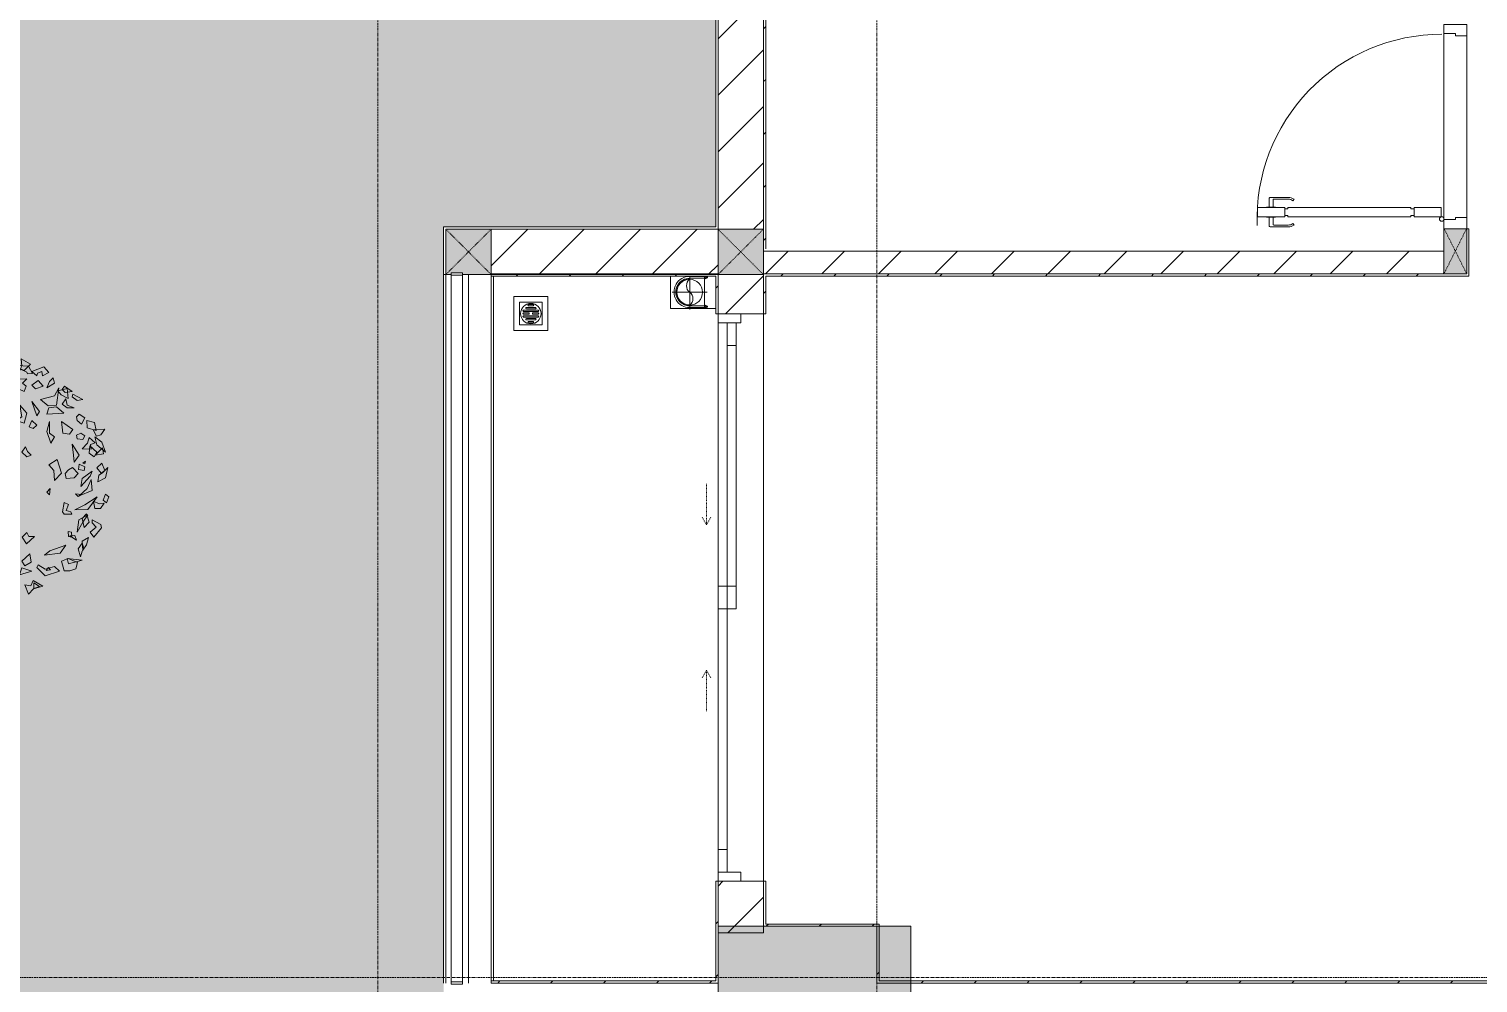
# Model space of a CAD drawing. Header units: millimetres. Extents: x 5359 to 218750, y -16347 to 109893.
# Drawn here: x 104415 to 110803, y 53512 to 57715 of the extents above; entities that cross this region are included whole.
import ezdxf

# ---------------------------------------------------------------- set-up
doc = ezdxf.new("R2010")
doc.units = ezdxf.units.MM
for name, pattern in [('Dash', [6, 3, -3]), ('Grid Line', [22.225, 12.7, -3.175, 3.175, -3.175]), ('IMPORT-CENTER _3_', [10.16, 6.35, -1.27, 1.27, -1.27])]:
    doc.linetypes.add(name, pattern=pattern)
for name, color, linetype, lineweight in [('0-1', 7, 'Continuous', 5), ('A-DETL-GENF-1', 9, 'Continuous', 9), ('A-DOOR', 31, 'Continuous', 9), ('A-DOOR-1', 9, 'Continuous', 9), ('A-DOOR-FRAM', 31, 'Continuous', 9), ('A-DOOR-HDLN', 31, 'Dash', 9), ('A-FLOR-1', 9, 'Continuous', 9), ('A-FLOR-HRAL', 11, 'Continuous', 9), ('A-FLOR-PATT', 8, 'Continuous', 9), ('A-WALL', 113, 'Continuous', 9), ('A-WALL-1', 53, 'Continuous', 18), ('A-WALL-2', 9, 'Continuous', 9), ('A-WALL-3', 113, 'Continuous', 18), ('A-WALL-PATT-1', 10, 'Continuous', 9), ('A-WALL-PATT-2', 9, 'Continuous', 9), ('A-WALL-PATT-3', 111, 'Continuous', 9), ('G-IMPT', 8, 'Continuous', 9), ('G-IMPT-1', 8, 'IMPORT-CENTER _3_', 9), ('I-WALL-1', 53, 'Continuous', 18), ('I-WALL-2', 9, 'Continuous', 9), ('L-PLNT', 71, 'Continuous', 9), ('M-EQPM', 50, 'Continuous', 9), ('S-COLS', 52, 'Continuous', 9), ('S-COLS-1', 253, 'Continuous', 5), ('S-COLS-2', 53, 'Continuous', 18), ('S-COLS-3', 9, 'Continuous', 9), ('S-COLS-4', 52, 'Continuous', 18), ('S-COLS-5', 52, 'Dash', 9), ('S-COLS-HDLN', 52, 'Dash', 9), ('S-COLS-HDLN-1', 9, 'Dash', 9), ('S-GRID-1', 1, 'Grid Line', 9)]:
    doc.layers.add(name, color=color, linetype=linetype, lineweight=lineweight)
pattern_1 = [(45, (0, 0), (-124.4508, 124.4508), [])]
pattern_2 = [(45, (0, 0), (-116.67262, 116.67262), [])]

# ---------------------------------------------------------------- blocks, each defined once
blk = doc.blocks.new('NCV_TKTC_KET CAU_rvt-1-TKCS_MB ĐỊNH VỊ CỔNG-HÀNG RÀO')
at = {"layer": 'S-COLS-1'}
blk.add_hatch(color=256, dxfattribs=at).paths.add_polyline_path([(108302.6, 53311.9), (108302.6, 53761.9), (107452.6, 53761.9), (107452.6, 53311.9)])
at = {"layer": 'A-FLOR-1'}
blk.add_line((107452.5, 56460.3), (107452.5, 53960.3), dxfattribs=at)
at = {"layer": 'S-COLS-2'}
for p, q in [((108302.6, 53761.9), (107452.6, 53761.9)), ((107452.6, 53761.9), (107452.6, 53311.9)), ((108302.6, 53311.9), (108302.6, 53761.9))]:
    blk.add_line(p, q, dxfattribs=at)
blk = doc.blocks.new('DOOR_CW_01 CANH MO-PANEL KINH - DIW_01-900x2200-CỬA GỖ VÂN LAMINATE-553393-TKCS_MB ĐỊNH VỊ CỔNG-HÀNG RÀO')
at = {"layer": 'A-DETL-GENF-1'}
for p, q in [((-399, 831.8), (-397, 831.8)), ((-399, 792.2), (-399, 831.8)), ((-397, 872), (-357, 872)), ((-397, 752), (-397, 872)), ((-397, 792.2), (-397, 831.8)), ((-357, 872), (-357, 752)), ((-357, 792.2), (-357, 831.8)), ((-355, 831.8), (-357, 831.8)), ((-355, 792.2), (-355, 831.8)), ((-442, 737), (-442, 816.5)), ((-399, 820.5), (-438, 820.5)), ((-434, 799.5), (-434, 737)), ((-399, 803.5), (-430, 803.5)), ((-397, 792.2), (-399, 792.2)), ((-357, 792.2), (-355, 792.2)), ((-355, 820.5), (-316, 820.5)), ((-355, 803.5), (-324, 803.5)), ((-320, 799.5), (-320, 737)), ((-312, 737), (-312, 816.5)), ((-433.9, 711.2), (-427.3, 715.8)), ((-357, 752), (-397, 752)), ((-397, 738), (-391, 738)), ((-397, 738), (-397, 196)), ((-363, 752), (-391, 752)), ((-391, 752), (-391, 738)), ((-363, 738), (-363, 752)), ((-357, 738), (-363, 738)), ((-357, 196), (-357, 738)), ((-320.1, 711.2), (-326.7, 715.8)), ((-397, 196), (-391, 196)), ((-391, 196), (-391, 182)), ((-357, 196), (-363, 196)), ((-363, 182), (-363, 196)), ((-357, 182), (-397, 182)), ((-397, 182), (-397, 62)), ((-391, 182), (-363, 182)), ((-357, 62), (-357, 182)), ((-397, 62), (-357, 62))]:
    blk.add_line(p, q, dxfattribs=at)
blk.add_circle((-407, 60), 10, dxfattribs=at)
for centre, radius, start, end in [((-407, 60), 814, 360, 92), ((-438, 816.5), 4, 90, 180), ((-430, 799.5), 4, 90, 180), ((-324, 799.5), 4, 360, 90), ((-316, 816.5), 4, 0, 90), ((-397, 737), 45, 180, 215), ((-397, 737), 37, 180, 215), ((-357, 737), 37, 325, 0), ((-357, 737), 45, 325, 0)]:
    blk.add_arc(centre, radius, start, end, dxfattribs=at)
at = {"layer": 'A-DOOR-1'}
for p, q in [((-410, 50), (-450, 50)), ((-450, 50), (-450, -50)), ((-410, 0), (-410, 50)), ((-400, 0), (-410, 0)), ((-407, 50), (-382, 50)), ((-400, -50), (-400, 0)), ((410, 0), (400, 0)), ((400, 0), (400, -50)), ((450, 50), (410, 50)), ((410, 50), (410, 0)), ((450, -50), (450, 50)), ((-450, -50), (-400, -50)), ((400, -50), (450, -50))]:
    blk.add_line(p, q, dxfattribs=at)
blk = doc.blocks.new('G1_SOF - BO TRU - 100x200-745959-TKCS_MB ĐỊNH VỊ CỔNG-HÀNG RÀO')
at = {"layer": 'S-COLS-3'}
blk.add_hatch(color=256, dxfattribs=at).paths.add_polyline_path([(50, -100), (50, 98.4), (-50, 98.4), (-50, -100), (0, -100)])
at = {"layer": 'S-COLS-2'}
for p, q in [((-50, 98.4), (-50, -100)), ((50, -100), (50, 98.4)), ((-50, -100), (50, -100))]:
    blk.add_line(p, q, dxfattribs=at)
at = {"layer": 'S-COLS-HDLN-1'}
for p, q in [((50, 100), (-50, -100)), ((-50, 100), (50, -100))]:
    blk.add_line(p, q, dxfattribs=at)
blk = doc.blocks.new('NCV_TKTC_TANG 1_rvt-1-TKCS_MB ĐỊNH VỊ CỔNG-HÀNG RÀO')
at = {"layer": 'A-WALL-PATT-1'}
h = blk.add_hatch(dxfattribs=at)
h.set_pattern_fill('FP_2', color=256, style=0, pattern_type=2)
h.set_pattern_definition(pattern_1)
h.paths.add_polyline_path([(110652.6, 56636.9), (110652.6, 56736.9), (107652.6, 56736.9), (107652.6, 56636.9), (109456, 56636.9)])
at = {"layer": 'A-WALL-PATT-2'}
h = blk.add_hatch(dxfattribs=at)
h.set_pattern_fill('FP_3', color=256, style=0, pattern_type=2)
h.set_pattern_definition(pattern_2)
h.paths.add_polyline_path([(107652.6, 56736.9), (107662.6, 56736.9), (107662.6, 60326.9), (107652.6, 60326.9), (107652.6, 57835.3)])
h = blk.add_hatch(dxfattribs=at)
h.set_pattern_fill('FP_3', color=256, style=0, pattern_type=2)
h.set_pattern_definition(pattern_2)
h.paths.add_polyline_path([(110762.6, 56626.9), (110762.6, 56835.3), (110752.6, 56835.3), (110752.6, 56626.9)])
h.paths.add_polyline_path([(110762.6, 57735.3), (110762.6, 59926.9), (110752.6, 59926.9), (110752.6, 57735.3)])
h = blk.add_hatch(dxfattribs=at)
h.set_pattern_fill('FP_3', color=256, style=0, pattern_type=2)
h.set_pattern_definition(pattern_2)
h.paths.add_polyline_path([(107452.6, 56626.9), (107452.6, 56636.9), (106452.6, 56636.9), (106452.6, 56626.9), (107442.6, 56626.9)])
h = blk.add_hatch(dxfattribs=at)
h.set_pattern_fill('FP_3', color=256, style=0, pattern_type=2)
h.set_pattern_definition(pattern_2)
h.paths.add_polyline_path([(107452.6, 53511.9), (107452.6, 53960.3), (107442.6, 53960.3), (107442.6, 53511.9)])
h.paths.add_polyline_path([(107442.6, 56460.3), (107452.6, 56460.3), (107452.6, 56626.9), (107442.6, 56626.9), (107442.6, 56464.3)])
h = blk.add_hatch(dxfattribs=at)
h.set_pattern_fill('FP_3', color=256, style=0, pattern_type=2)
h.set_pattern_definition(pattern_2)
h.paths.add_polyline_path([(109456, 56626.9), (110752.6, 56626.9), (110752.6, 56636.9), (107652.6, 56635.3), (107652.6, 56626.9), (108245.6, 56626.9)])
h = blk.add_hatch(dxfattribs=at)
h.set_pattern_fill('FP_3', color=256, style=0, pattern_type=2)
h.set_pattern_definition(pattern_2)
h.paths.add_polyline_path([(107662.6, 53761.9), (107662.6, 53960.3), (107652.6, 53960.3), (107652.6, 53761.9)])
h.paths.add_polyline_path([(107662.6, 56460.3), (107662.6, 56626.9), (107652.6, 56626.9), (107652.6, 56460.3)])
h = blk.add_hatch(dxfattribs=at)
h.set_pattern_fill('FP_3', color=256, style=0, pattern_type=2)
h.set_pattern_definition(pattern_2)
h.paths.add_polyline_path([(108162.6, 53761.9), (108162.6, 53771.9), (107662.6, 53771.9), (107662.6, 53761.9), (108152.6, 53761.9)])
h = blk.add_hatch(dxfattribs=at)
h.set_pattern_fill('FP_3', color=256, style=0, pattern_type=2)
h.set_pattern_definition(pattern_2)
h.paths.add_polyline_path([(108162.6, 53511.9), (108162.6, 53761.9), (108152.6, 53761.9), (108152.6, 53511.9)])
h = blk.add_hatch(dxfattribs=at)
h.set_pattern_fill('FP_3', color=256, style=0, pattern_type=2)
h.set_pattern_definition(pattern_2)
h.paths.add_polyline_path([(106452.6, 53511.9), (107442.6, 53511.9), (107442.6, 53521.9), (106452.6, 53521.9)])
h = blk.add_hatch(dxfattribs=at)
h.set_pattern_fill('FP_3', color=256, style=0, pattern_type=2)
h.set_pattern_definition(pattern_2)
h.paths.add_polyline_path([(108162.6, 53511.9), (112042.6, 53511.9), (112042.6, 53521.9), (108162.6, 53521.9)])
at = {"layer": 'A-FLOR-1'}
for p, q in [((110652.6, 56875.3), (110652.6, 57695.3)), ((110752.6, 57685.3), (110752.6, 56885.3)), ((107452.6, 56420.3), (107452.6, 55260.1)), ((107652.6, 56460.3), (107652.6, 53960.3)), ((107652.6, 53960.3), (107652.6, 56460.3))]:
    blk.add_line(p, q, dxfattribs=at)
at = {"layer": 'A-WALL-1'}
for p, q in [((110652.6, 56736.9), (107652.6, 56736.9)), ((107652.6, 56736.9), (107652.6, 56636.9)), ((107652.6, 56636.9), (110652.6, 56636.9))]:
    blk.add_line(p, q, dxfattribs=at)
at = {"layer": 'A-WALL-2'}
for p, q in [((110652.6, 56875.3), (110652.6, 57695.3)), ((110752.6, 57685.3), (110752.6, 56885.3))]:
    blk.add_line(p, q, dxfattribs=at)
at = {"layer": 'I-WALL-1'}
for p, q in [((107662.6, 56746.9), (107662.6, 60326.9)), ((107652.6, 57835.3), (107652.6, 56736.9)), ((110762.6, 56835.3), (110752.6, 56835.3)), ((110762.6, 56626.9), (110762.6, 56835.3)), ((107652.6, 56736.9), (107662.6, 56736.9)), ((107452.6, 56636.9), (106452.6, 56636.9)), ((106452.6, 56636.9), (106452.6, 56626.9)), ((106452.6, 56626.9), (107442.6, 56626.9)), ((107442.6, 56626.9), (107442.6, 56460.3)), ((107452.6, 56626.9), (107452.6, 56636.9)), ((107452.6, 56460.3), (107452.6, 56626.9)), ((110652.6, 56636.9), (107652.6, 56636.9)), ((107652.6, 56636.9), (107652.6, 56626.9)), ((107652.6, 56626.9), (107652.6, 56460.3)), ((107662.6, 56626.9), (110752.6, 56626.9)), ((107662.6, 56460.3), (107662.6, 56626.9)), ((110752.6, 56626.9), (110762.6, 56626.9)), ((107442.6, 56460.3), (107452.6, 56460.3)), ((107652.6, 56460.3), (107662.6, 56460.3)), ((107442.6, 53960.3), (107442.6, 53521.9)), ((107452.6, 53960.3), (107442.6, 53960.3)), ((107452.6, 53511.9), (107452.6, 53960.3)), ((107652.6, 53960.3), (107652.6, 53761.9)), ((107662.6, 53960.3), (107652.6, 53960.3)), ((107662.6, 53771.9), (107662.6, 53960.3)), ((107652.6, 53761.9), (107662.6, 53761.9)), ((108162.6, 53771.9), (107662.6, 53771.9)), ((107662.6, 53761.9), (108152.6, 53761.9)), ((108152.6, 53761.9), (108152.6, 53511.9)), ((108162.6, 53761.9), (108162.6, 53771.9)), ((108162.6, 53521.9), (108162.6, 53761.9)), ((107442.6, 53521.9), (106452.6, 53521.9)), ((106452.6, 53521.9), (106452.6, 53511.9)), ((106452.6, 53511.9), (107442.6, 53511.9)), ((107442.6, 53511.9), (107452.6, 53511.9)), ((108152.6, 53511.9), (108162.6, 53511.9)), ((112042.6, 53521.9), (108162.6, 53521.9)), ((108162.6, 53511.9), (112042.6, 53511.9))]:
    blk.add_line(p, q, dxfattribs=at)
at = {"layer": 'I-WALL-2'}
for p, q in [((106452.6, 53521.9), (106452.6, 56626.9)), ((106462.6, 56626.9), (106462.6, 53521.9))]:
    blk.add_line(p, q, dxfattribs=at)
at = {"layer": 'A-DOOR-1', "rotation": 89.99999999999882}
blk.add_blockref('DOOR_CW_01 CANH MO-PANEL KINH - DIW_01-900x2200-CỬA GỖ VÂN LAMINATE-553393-TKCS_MB ĐỊNH VỊ CỔNG-HÀNG RÀO', (110702.6, 57285.3), dxfattribs=at)
at = {"layer": 'S-COLS-3'}
blk.add_blockref('G1_SOF - BO TRU - 100x200-745959-TKCS_MB ĐỊNH VỊ CỔNG-HÀNG RÀO', (110702.6, 56736.9), dxfattribs=at)
blk = doc.blocks.new('DEG_02-DEG_03 - DEG_02-2500x2400mm-CỬA ĐI 02 CÁNH TRƯỢT-625766-TKCS_MB ĐỊNH VỊ CỔNG-HÀNG RÀO')
at = {"layer": 'A-DOOR'}
for p, q in [((-1110, 100), (-1210, 100)), ((-1210, 100), (-1210, 60)), ((-1110, 60), (-1110, 100)), ((-1110, 100), (-50, 100)), ((50, 100), (-50, 100)), ((-50, 100), (-50, 60)), ((50, 60), (50, 100)), ((-1210, 60), (-1110, 60)), ((-50, 60), (-1110, 60)), ((50, 60), (-50, 60)), ((-50, 60), (-50, 20)), ((-50, 60), (50, 60)), ((-50, 20), (50, 20)), ((50, 20), (50, 60)), ((50, 60), (1110, 60)), ((1110, 20), (50, 20)), ((1210, 60), (1110, 60)), ((1110, 60), (1110, 20)), ((1110, 20), (1210, 20)), ((1210, 20), (1210, 60))]:
    blk.add_line(p, q, dxfattribs=at)
at = {"layer": 'A-DOOR-FRAM'}
for p, q in [((-1210, 100), (-1250, 100)), ((-1250, 100), (-1250, 0)), ((-1210, 0), (-1210, 100)), ((1250, 100), (1210, 100)), ((1210, 100), (1210, 0)), ((1250, 0), (1250, 100)), ((-1250, 0), (-1210, 0)), ((1210, 0), (1250, 0))]:
    blk.add_line(p, q, dxfattribs=at)
at = {"layer": 'A-DOOR-HDLN'}
for p, q in [((-500.4, 151.1), (-320.4, 151.1)), ((-320.4, 151.1), (-355, 171.1)), ((-320.4, 151.1), (-355, 131.1)), ((320.4, 151.1), (355, 171.1)), ((320.4, 151.1), (355, 131.1)), ((500.4, 151.1), (320.4, 151.1))]:
    blk.add_line(p, q, dxfattribs=at)
blk = doc.blocks.new('Railing - 50 x 10mm-1251311-TKCS_MB ĐỊNH VỊ CỔNG-HÀNG RÀO')
at = {"layer": 'A-FLOR-HRAL'}
for p, q in [((25, 5), (-25, 5)), ((-25, 5), (-25, -5)), ((25, -5), (25, 5)), ((-25, -5), (25, -5))]:
    blk.add_line(p, q, dxfattribs=at)
blk = doc.blocks.new('Railing - Railing-1600081-TKCS_MB ĐỊNH VỊ CỔNG-HÀNG RÀO')
at = {"layer": 'A-FLOR-HRAL'}
for p, q in [((106276.6, 56630.3), (106276.6, 53516.9)), ((106326.6, 53516.9), (106326.6, 56630.3))]:
    blk.add_line(p, q, dxfattribs=at)
at = {"extrusion": (0, 0, -1), "zscale": -1}
for p in [(-106301.6, 56635.3), (-106301.6, 53511.9)]:
    blk.add_blockref('Railing - 50 x 10mm-1251311-TKCS_MB ĐỊNH VỊ CỔNG-HÀNG RÀO', p, dxfattribs=at)
blk = doc.blocks.new('TKTC_XREF_251221_MB TANG 1 - TKTC_XREF_260130_MB TANG 1_dwg_THU NUOC - THU NUOC-444531-TKCS_MB TẦNG 1-4202120-TKCS_MB ĐỊNH VỊ CỔNG-HÀNG RÀO')
at = {"layer": 'M-EQPM'}
for p, q in [((-23.3, 10.8), (40.9, 10.8)), ((40.9, 4.8), (-23.3, 4.8)), ((-11, 23.3), (28.5, 23.3)), ((28.5, 17.3), (-11, 17.3)), ((-1.1, 35.6), (18.5, 35.6)), ((18.5, 29.6), (-1.1, 29.6)), ((-23.3, -13.6), (40.9, -13.6)), ((40.9, -19.6), (-23.3, -19.6)), ((-11, -26.1), (28.5, -26.1)), ((28.5, -32.1), (-11, -32.1)), ((-1.1, -38.5), (18.5, -38.5)), ((18.5, -44.5), (-1.1, -44.5))]:
    blk.add_line(p, q, dxfattribs=at)
at = {"layer": 'M-EQPM', "flags": 128}
for points in [[(83.7, -79.4), (83.7, 70.6), (-66.3, 70.6), (-66.3, -79.4)], [(58.7, -54.4), (58.7, 45.6), (-41.3, 45.6), (-41.3, -54.4)]]:
    blk.add_lwpolyline(points, close=True, dxfattribs=at)
for points in [[(-23.3, -1.2), (0.7, -1.2), (0.7, -7.2), (-23.3, -7.2)], [(40.9, -7.2), (16.7, -7.2), (16.7, -1.2), (40.9, -1.2)]]:
    blk.add_lwpolyline(points, dxfattribs=at)
at = {"layer": 'M-EQPM'}
for centre, radius, start, end in [((8.7, -4.4), 45, 360, 180), ((8.7, -4.4), 45, 360, 180), ((-23.3, 7.8), 3, 90, 270), ((-11, 20.3), 3, 90, 270), ((-1.1, 32.6), 3, 90, 270), ((18.5, 32.6), 3, 270, 90), ((28.5, 20.3), 3, 270, 90), ((40.9, 7.8), 3, 270, 90), ((8.7, -4.4), 45, 180, 360), ((8.7, -4.4), 45, 180, 360), ((-23.3, -4.2), 3, 90, 270), ((-23.3, -16.6), 3, 90, 270), ((-11, -29.1), 3, 90, 270), ((-1.1, -41.5), 3, 90, 270), ((18.5, -41.5), 3, 270, 90), ((28.5, -29.1), 3, 270, 90), ((40.9, -4.2), 3, 270, 90), ((40.9, -16.6), 3, 270, 90)]:
    blk.add_arc(centre, radius, start, end, dxfattribs=at)
blk = doc.blocks.new('TKTC_XREF_251221_MB TANG 1 - TKTC_XREF_260130_MB TANG 1_dwg_CUM U_DN100-V226-TKCS_MB ĐỊNH VỊ CỔNG-HÀNG RÀO')
at = {"layer": 'G-IMPT'}
blk.add_hatch(color=256, dxfattribs=at).paths.add_polyline_path([(0, 61), (0, 57), (14.8, 55.1), (28.5, 49.4), (40.3, 40.3), (49.4, 28.5), (55.1, 14.8), (57, 0), (55.1, -14.8), (49.4, -28.5), (40.3, -40.3), (28.5, -49.4), (14.8, -55.1), (0, -57), (0, -61), (15.8, -58.9), (30.5, -52.8), (43.1, -43.1), (52.8, -30.5), (58.9, -15.8), (61, 0), (58.9, 15.8), (52.8, 30.5), (43.1, 43.1), (30.5, 52.8), (15.8, 58.9)])
for p, q in [((-79.1, 66.6), (-79.1, 63.4)), ((-76.6, 66.6), (-76.6, 63.4)), ((-74.6, 66.6), (-74.6, 63.4)), ((-72.7, 69.3), (-72.7, 60.7)), ((-66.9, 67.9), (-71.7, 67.9)), ((-65, 69), (0, 69)), ((-66.9, 62.1), (-71.7, 62.1)), ((-79.1, -63.4), (-79.1, -66.6)), ((-76.6, -63.4), (-76.6, -66.6)), ((-74.6, -63.4), (-74.6, -66.6)), ((-72.7, -60.7), (-72.7, -69.3)), ((-66.9, -62.1), (-71.7, -62.1)), ((-66.9, -67.9), (-71.7, -67.9)), ((-65, -69), (0, -69))]:
    blk.add_line(p, q, dxfattribs=at)
at = {"layer": 'G-IMPT', "flags": 128}
for points in [[(-72.7, 67.6), (-78.1, 67.6), (-78.1, 62.4), (-72.7, 62.4)], [(-71.7, 59.2), (-66.9, 59.2), (-66.9, 70.8), (-71.7, 70.8)], [(-66.9, 70.8), (-66.9, 72.7), (-65, 72.7), (-65, 57.3), (-66.9, 57.3), (-66.9, 59.2)], [(-65, 61), (0, 61), (0, 57)], [(-72.7, -62.4), (-78.1, -62.4), (-78.1, -67.6), (-72.7, -67.6)], [(-66.9, -70.8), (-66.9, -59.2), (-71.7, -59.2)], [(-66.9, -59.2), (-66.9, -57.3), (-65, -57.3), (-65, -71.2)], [(-65, -61), (0, -61), (0, -57)]]:
    blk.add_lwpolyline(points, dxfattribs=at)
at = {"layer": 'G-IMPT'}
for centre, radius, start, end in [((-78.1, 66.6), 0.96, 90, 180), ((-71.1, 69.3), 1.56, 112.61986, 247.38014), ((-67.9, 65), 4.8, 143.1301, 216.8699), ((0, 0), 69, 270, 90), ((-78.1, 63.4), 0.96, 180, 270), ((-71.1, 60.7), 1.56, 112.61986, 247.38014), ((0, 0), 61, 270, 90), ((0, 0), 57, 270, 90), ((-78.1, -63.4), 0.96, 90, 180), ((-71.1, -60.7), 1.56, 112.61986, 247.38014), ((-67.9, -65), 4.8, 143.1301, 216.8699), ((-78.1, -66.6), 0.96, 180, 270), ((-71.1, -69.3), 1.56, 112.61986, 247.38014)]:
    blk.add_arc(centre, radius, start, end, dxfattribs=at)
blk = doc.blocks.new('TKTC_XREF_251221_MB TANG 1 - TKTC_XREF_260130_MB TANG 1_dwg_$cc-V227-TKCS_MB ĐỊNH VỊ CỔNG-HÀNG RÀO')
at = {"layer": 'G-IMPT'}
blk.add_circle((0, 0), 0.5, dxfattribs=at)
for centre, radius, start, end in [((0, 0), 0.5, 90, 270), ((0.188, 0.25), 0.313, 126.8699, 233.1301), ((-0.188, -0.25), 0.313, 306.8699, 53.1301)]:
    blk.add_arc(centre, radius, start, end, dxfattribs=at)
at = {"layer": 'G-IMPT-1'}
for p, q in [((0, -0.673), (0, 0.628)), ((-0.673, 0), (0.673, 0))]:
    blk.add_line(p, q, dxfattribs=at)
blk = doc.blocks.new('TKTC_XREF_251221_MB TANG 1 - TKTC_XREF_260130_MB TANG 1_dwg-4202109-TKCS_MB ĐỊNH VỊ CỔNG-HÀNG RÀO')
at = {"layer": 'G-IMPT'}
blk.add_line((-95759.3, -344719.2), (-95759.3, -344862.7), dxfattribs=at)
at = {"layer": 'G-IMPT', "flags": 128}
for points in [[(-95759.3, -344862.7), (-95909, -344862.7), (-95909, -344719.7)], [(-95759.2, -344719.2), (-95759.2, -344862.9), (-95709.4, -344862.6), (-95709.4, -344719.7)]]:
    blk.add_lwpolyline(points, dxfattribs=at)
for name, p, xscale, yscale, zscale, rotation in [('TKTC_XREF_251221_MB TANG 1 - TKTC_XREF_260130_MB TANG 1_dwg_$cc-V227-TKCS_MB ĐỊNH VỊ CỔNG-HÀNG RÀO', (-95824.2, -344791.1), 113.7150000000073, 113.7150000000073, 113.7150000000073, 359.9990086636432), ('TKTC_XREF_251221_MB TANG 1 - TKTC_XREF_260130_MB TANG 1_dwg_CUM U_DN100-V226-TKCS_MB ĐỊNH VỊ CỔNG-HÀNG RÀO', (-95824.2, -344790.2), 0.9975000000000008, 0.9975000000000008, 0.9975000000000008, 180.000991338195)]:
    blk.add_blockref(name, p, dxfattribs=dict(xscale=xscale, yscale=yscale, zscale=zscale, rotation=rotation))
blk.add_blockref('TKTC_XREF_251221_MB TANG 1 - TKTC_XREF_260130_MB TANG 1_dwg_THU NUOC - THU NUOC-444531-TKCS_MB TẦNG 1-4202120-TKCS_MB ĐỊNH VỊ CỔNG-HÀNG RÀO', (-96533, -344881))
blk = doc.blocks.new('TKTC_XREF_251221_MB TANG 1 - TKTC_XREF_251221_MB TANG 1-2038492-TKCS_MB ĐỊNH VỊ CỔNG-HÀNG RÀO')
blk.add_blockref('TKTC_XREF_251221_MB TANG 1 - TKTC_XREF_260130_MB TANG 1_dwg-4202109-TKCS_MB ĐỊNH VỊ CỔNG-HÀNG RÀO', (169499.1, 384109.7))
blk = doc.blocks.new('CAY BACH TRINH - CAY BACH TRINH_dwg-2249800-TKCS_MB ĐỊNH VỊ CỔNG-HÀNG RÀO')
at = {"layer": 'G-IMPT', "flags": 128}
for points in [[(-578, 1452), (-505, 1613), (-404, 1608), (-431, 1511), (-482, 1548), (-505, 1489), (-486, 1456)], [(-357, 1653), (-250, 1541), (-201, 1603), (-123, 1566), (-133, 1703), (-220, 1653)], [(7, 1749), (-25, 1628), (43, 1591), (160, 1616)], [(121, 1587), (40, 1602), (86, 1521)], [(335, 1653), (267, 1616), (316, 1566), (365, 1591)], [(423, 1516), (443, 1553), (433, 1653), (560, 1578), (472, 1491)], [(-874, 1403), (-896, 1328), (-826, 1327), (-809, 1379)], [(-870, 1320), (-769, 1323), (-719, 1438), (-798, 1395)], [(-715, 1368), (-728, 1408), (-805, 1472), (-663, 1508), (-663, 1385)], [(-648, 1504), (-672, 1392), (-758, 1347), (-746, 1419), (-706, 1444)], [(-477, 1437), (-459, 1512), (-646, 1555)], [(-428, 1425), (-446, 1319), (-376, 1318), (-327, 1420)], [(-83, 1327), (-48, 1351), (-99, 1506), (-301, 1542), (-270, 1454), (-140, 1428)], [(-133, 1478), (-191, 1403), (-152, 1303), (-113, 1353)], [(23, 1503), (131, 1428), (267, 1478), (209, 1528), (131, 1503)], [(533, 1553), (590, 1452), (520, 1446), (509, 1467), (423, 1512), (399, 1468), (319, 1525), (383, 1562)], [(579, 1478), (745, 1541), (813, 1466), (725, 1416), (716, 1478), (657, 1453), (647, 1416)], [(-1174, 1238), (-1112, 1130), (-1037, 1152), (-972, 1252)], [(-989, 1076), (-860, 1099), (-799, 1231), (-876, 1225), (-913, 1152)], [(-697, 1145), (-671, 1210), (-634, 1180), (-660, 1114)], [(-556, 1333), (-692, 1179), (-600, 1129), (-460, 1181), (-492, 1255), (-553, 1247)], [(-269, 1228), (-328, 1128), (-220, 1091), (-172, 1128)], [(14, 1366), (-94, 1266), (-74, 1166), (43, 1066), (140, 1116), (23, 1178), (101, 1291)], [(-50, 1140), (92, 1178), (86, 1252), (-14, 1249)], [(511, 1378), (306, 1366), (335, 1266), (472, 1203), (501, 1278), (452, 1316)], [(667, 1353), (579, 1291), (628, 1241), (735, 1278)], [(696, 1091), (891, 1141), (949, 1253), (920, 1016), (803, 1003)], [(871, 1391), (823, 1341), (784, 1253), (891, 1316)], [(1064, 1244), (1080, 1108), (985, 1158), (937, 1212)], [(1027, 1278), (998, 1228), (1037, 1191), (1135, 1203)], [(-1364, 914), (-1208, 910), (-1218, 988), (-1136, 1017), (-1240, 1107), (-1267, 1010)], [(-1164, 910), (-1135, 1007), (-1204, 1044), (-1282, 1000), (-1216, 980)], [(-766, 1181), (-866, 1042), (-1009, 1038), (-900, 1094)], [(-996, 1019), (-915, 1047), (-883, 1171), (-978, 1137)], [(267, 1128), (228, 1041), (257, 966), (267, 1041)], [(413, 1016), (443, 853), (365, 803), (472, 766), (511, 903)], [(647, 866), (579, 1066), (686, 928)], [(1047, 1103), (998, 1028), (1066, 978), (1164, 978), (1066, 1016)], [(1144, 1166), (1135, 1128), (1203, 1078), (1281, 1091)], [(-1010, 928), (-1137, 803), (-990, 828)], [(-840, 791), (-799, 735), (-718, 839), (-724, 876), (-821, 927), (-821, 894), (-775, 847)], [(-717, 878), (-717, 816), (-688, 841)], [(-415, 941), (-483, 878), (-454, 853), (-386, 878)], [(-113, 953), (-201, 878), (-152, 778), (-84, 866)], [(140, 878), (131, 728), (335, 603), (384, 628), (218, 716), (306, 841)], [(579, 803), (540, 716), (599, 691), (647, 741)], [(813, 978), (784, 891), (1018, 903), (920, 991)], [(1261, 753), (1203, 803), (1193, 853), (1232, 891), (1310, 841)], [(1339, 702), (1463, 665), (1444, 774), (1337, 802)], [(-1424, 524), (-1440, 618), (-1501, 607), (-1513, 501)], [(-1302, 703), (-1351, 666), (-1312, 653)], [(-1109, 650), (-1174, 560), (-1345, 537), (-1285, 585)], [(-1279, 631), (-1217, 768), (-1027, 752), (-1169, 714)], [(-993, 702), (-1009, 756), (-1064, 751)], [(-220, 591), (-289, 516), (-386, 578), (-386, 628), (-289, 591), (-181, 653)], [(823, 791), (784, 653), (842, 491), (891, 578), (823, 628)], [(988, 791), (1008, 628), (1096, 616), (1144, 678)], [(1310, 591), (1252, 628), (1193, 603), (1203, 553), (1281, 541)], [(1422, 673), (1471, 586), (1531, 604), (1583, 684)], [(-1595, 553), (-1527, 591), (-1429, 491), (-1497, 416), (-1634, 403), (-1653, 491)], [(-1380, 266), (-1361, 403), (-1185, 528), (-1224, 441)], [(-1328, 370), (-1279, 378), (-1302, 402)], [(-1283, 435), (-1251, 475), (-1188, 428), (-1232, 366)], [(-1065, 367), (-1127, 366), (-1158, 473), (-1082, 500), (-981, 458), (-1000, 389)], [(-855, 181), (-881, 279), (-825, 405), (-958, 362), (-994, 169)], [(-942, 366), (-893, 503), (-795, 453), (-825, 366), (-873, 403)], [(-721, 477), (-654, 499), (-671, 550)], [(-74, 528), (-35, 541), (-6, 491), (-74, 466)], [(491, 441), (443, 366), (511, 303), (569, 328), (521, 378)], [(1135, 478), (1232, 328), (1164, 228), (1154, 328)], [(1270, 413), (1394, 410), (1386, 473), (1452, 496), (1368, 568), (1347, 490)], [(1378, 453), (1369, 353), (1437, 303), (1476, 366)], [(1447, 578), (1476, 466), (1593, 366), (1544, 503)], [(1553, 425), (1451, 325), (1568, 345)], [(-1597, 135), (-1570, 248), (-1626, 391), (-1648, 247)], [(-1619, 320), (-1482, 361), (-1595, 398)], [(-1363, 198), (-1471, 259), (-1494, 200), (-1562, 210), (-1523, 107), (-1467, 166)], [(-1478, 213), (-1422, 297), (-1459, 373), (-1523, 336)], [(-1274, 77), (-1290, 255), (-1183, 312), (-1221, 219)], [(813, 191), (881, 116), (891, -22), (988, 78), (930, 266)], [(1310, 166), (1300, 116), (1222, 128), (1232, 203)], [(1319, 245), (1280, 215), (1311, 205)], [(1476, 153), (1534, 78), (1583, 116), (1544, 216)], [(-1619, 40), (-1622, 139), (-1683, 152), (-1767, 105)], [(-1482, 60), (-1448, -1), (-1384, -6), (-1369, 43), (-1433, 90)], [(-1478, 141), (-1429, 91), (-1371, 128)], [(-74, 16), (-123, -9), (-94, -34), (-55, -22)], [(1085, 125), (1140, 155), (1218, 75), (1163, 15), (1054, 5), (1038, 75)], [(1256, -105), (1272, 5), (1412, 105), (1381, 35)], [(1624, 156), (1594, 16), (1487, -41), (1502, 50), (1551, 81)], [(-1595, -47), (-1673, -9), (-1702, -172), (-1673, -209), (-1536, -209), (-1556, -172), (-1634, -147)], [(-1515, -106), (-1486, -178), (-1501, -227), (-1553, -242), (-1599, -161)], [(-1291, -267), (-1232, -115), (-1304, -62), (-1376, -95)], [(-1145, -345), (-1046, -242), (-1021, -71), (-1105, -125), (-1069, -201)], [(-688, -191), (-610, -147), (-641, -60), (-704, -55), (-685, -122)], [(11, -79), (65, -80), (51, -44), (11, -37)], [(832, -134), (784, -184), (823, -222)], [(1398, -9), (1408, -159), (1232, -234), (1339, -134)], [(-1604, -526), (-1578, -497), (-1615, -421), (-1690, -396)], [(-1489, -516), (-1411, -473), (-1448, -396), (-1534, -351), (-1465, -430)], [(-1449, -521), (-1419, -309), (-1263, -222), (-1351, -346)], [(-1224, -515), (-1157, -451), (-1369, -353), (-1324, -476)], [(-935, -470), (-860, -411), (-900, -361), (-966, -383)], [(1085, -355), (1023, -325), (999, -455), (1023, -485), (1132, -485), (1116, -455), (1054, -435)], [(1477, -247), (1352, -421), (1173, -426), (1309, -356)], [(1179, -205), (1218, -245), (1264, -215)], [(1427, -309), (1447, -409), (1525, -409), (1573, -334), (1505, -346)], [(1563, -293), (1595, -211), (1641, -250), (1609, -331)], [(-1553, -680), (-1504, -649), (-1521, -598), (-1613, -563)], [(-1546, -521), (-1536, -609), (-1595, -596), (-1604, -509)], [(-1173, -669), (-1368, -622), (-1473, -694), (-1336, -498), (-1227, -542)], [(-1024, -493), (-1058, -702), (-1088, -530)], [(-888, -735), (-838, -578), (-745, -570), (-823, -487), (-921, -590)], [(-582, -741), (-504, -613), (-626, -407), (-681, -406), (-575, -561), (-711, -631)], [(-229, -532), (-269, -525), (-272, -467), (-200, -477)], [(1202, -735), (1225, -565), (1350, -495), (1280, -595)], [(1330, -484), (1271, -546), (1300, -671), (1369, -596)], [(1384, -736), (1435, -805), (1537, -675), (1529, -628), (1408, -565), (1408, -607), (1465, -665)], [(-1468, -852), (-1402, -831), (-1326, -772), (-1450, -777)], [(-1390, -946), (-1429, -809), (-1361, -709), (-1332, -796), (-1361, -846)], [(-811, -903), (-736, -844), (-727, -764), (-770, -826)], [(-393, -926), (-281, -901), (-277, -790), (-378, -835)], [(-129, -656), (-34, -622), (23, -722), (0, -767), (-69, -688), (-193, -693)], [(614, -795), (506, -893), (444, -803), (510, -740), (536, -796)], [(1124, -735), (1132, -805), (1085, -795), (1077, -725)], [(1193, -846), (1173, -780), (1104, -785)], [(-1251, -1066), (-1426, -1044), (-1452, -946), (-1351, -943), (-1371, -1002), (-1308, -1008), (-1282, -979)], [(-1270, -915), (-1163, -901), (-1183, -834), (-1295, -817)], [(-1144, -1010), (-957, -1095), (-936, -993), (-1027, -873), (-1088, -926), (-1063, -982)], [(-698, -1231), (-557, -1193), (-527, -1096), (-584, -953), (-693, -951), (-619, -1061), (-741, -1124)], [(-120, -1056), (-31, -1033), (-45, -997), (-117, -988)], [(1048, -911), (967, -1024), (753, -1052), (829, -993)], [(1249, -1075), (1218, -965), (1272, -885), (1295, -955), (1272, -995)], [(1359, -809), (1271, -859), (1281, -984), (1330, -909)], [(-1130, -1172), (-1165, -1196), (-1203, -1289), (-1280, -1164), (-1162, -1128)], [(-384, -1242), (-286, -1181), (-363, -1098), (-424, -1108)], [(176, -1143), (205, -1087), (168, -1096)], [(550, -1034), (443, -1134), (482, -1196), (569, -1146)], [(667, -1184), (647, -1221), (764, -1334), (959, -1271), (891, -1209), (764, -1246)], [(1103, -1266), (1025, -1267), (986, -1133), (1081, -1099), (1208, -1151), (1184, -1238)], [(1066, -1096), (1086, -1171), (1271, -1121)], [(-1117, -1335), (-1039, -1334), (-1059, -1267), (-1114, -1266)], [(-883, -1296), (-1010, -1321), (-942, -1409), (-834, -1384)], [(-771, -1348), (-831, -1232), (-975, -1212), (-947, -1284), (-866, -1298)], [(-872, -1573), (-787, -1482), (-829, -1416), (-944, -1384)], [(-622, -1399), (-535, -1360), (-523, -1254), (-580, -1280)], [(-336, -1491), (-270, -1405), (-332, -1372), (-423, -1439)], [(-180, -1469), (12, -1396), (-45, -1309), (-194, -1290), (-200, -1370), (-142, -1392)], [(411, -1324), (581, -1272), (441, -1226)], [(775, -1261), (835, -1251), (807, -1222)], [(-505, -1659), (-547, -1509), (-620, -1542), (-671, -1472), (-727, -1598), (-626, -1595)], [(-386, -1646), (-464, -1534), (-357, -1534), (-289, -1559)], [(-215, -1584), (-355, -1693), (-443, -1641), (-373, -1567), (-346, -1624), (-297, -1583), (-299, -1545)], [(-55, -1574), (-63, -1616), (-24, -1708), (-167, -1674), (-109, -1565)], [(69, -1680), (123, -1624), (62, -1590), (23, -1629)], [(323, -1445), (199, -1404), (83, -1492), (153, -1523), (221, -1476)], [(228, -1671), (131, -1609), (189, -1571), (209, -1584), (306, -1584), (306, -1534), (404, -1546), (365, -1609)], [(411, -1674), (406, -1550), (330, -1534), (226, -1592)], [(731, -1476), (595, -1400), (567, -1474), (481, -1461), (531, -1590), (600, -1516)], [(608, -1509), (686, -1484), (608, -1434)]]:
    blk.add_lwpolyline(points, close=True, dxfattribs=at)
blk = doc.blocks.new('CAY BACH TRINH - CAY BACH TRINH-2249732-TKCS_MB ĐỊNH VỊ CỔNG-HÀNG RÀO')
at = {"xscale": 0.3200000000000001, "yscale": 0.3200000000000001, "zscale": 0.3200000000000001}
blk.add_blockref('CAY BACH TRINH - CAY BACH TRINH_dwg-2249800-TKCS_MB ĐỊNH VỊ CỔNG-HÀNG RÀO', (0, 0), dxfattribs=at)
blk = doc.blocks.new('G1_SOF - BO TRU - 200x200-3051103-TKCS_MB ĐỊNH VỊ CỔNG-HÀNG RÀO')
at = {"layer": 'S-COLS-HDLN'}
for p, q in [((-100, -100), (100, 100)), ((100, -100), (-100, 100))]:
    blk.add_line(p, q, dxfattribs=at)

msp = doc.modelspace()

# ---------------------------------------------------------------- hatches: boundary and pattern name
at = {"layer": 'A-FLOR-PATT'}
h = msp.add_hatch(dxfattribs=at)
h.set_pattern_fill('FP_14', color=256, style=0, pattern_type=2)
h.set_pattern_definition([(0, (167.64, 11.2), (558.8, 558.8), [83.82, -16.764, 22.352, -16.764, -419.1]), (0, (167.64, 11.2), (558.8, 558.8), [-139.7, 83.82, -335.28]), (0, (139.7, 27.94), (558.8, 558.8), [55.88, -41.91, 83.82, -41.91, -335.28]), (0, (139.7, 27.94), (558.8, 558.8), [-223.52, 55.88, -279.4]), (0, (335.3, 251.46), (558.8, 558.8), [69.85, -27.94, 69.85, -391.16]), (0, (55.9, 363.2), (558.8, 558.8), [27.94, -55.88, 27.94, -447.04]), (90, (111.76, 363.2), (-558.8, 558.8), [50.292, -508.508]), (90, (279.4, 27.94), (-558.8, 558.8), [55.88, -502.92]), (90, (419.1, 251.46), (-558.8, 558.8), [55.88, -502.92]), (45, (352.04, 22.35), (0, 558.7996), [55.88, -734.383]), (135, (206.76, 22.35), (-558.7996, 0), [55.88, -734.383]), (63.435, (335.28, 25.15), (-0.0005, 558.8001), [55.88, -1193.635]), (75.964, (307.34, 27.94), (-0.00237, 558.80038), [55.88, -2248.111]), (75.964, (447.04, 251.46), (-0.00237, 558.80038), [44.704, -2259.287]), (75.964, (122.94, 363.22), (-0.00237, 558.80038), [39.116, -2264.875]), (104.036, (251.46, 27.94), (0.00237, 558.80038), [55.88, -2248.111]), (104.036, (391.16, 251.46), (0.00237, 558.80038), [44.704, -2259.287]), (104.036, (100.58, 363.22), (0.00237, 558.80038), [39.116, -2264.875]), (116.565, (223.52, 25.15), (0.0005, 558.8001), [55.88, -1193.634])])
h.paths.add_polyline_path([(106242.5, 53421.9), (106242.5, 56843.3), (107442.6, 56843.3), (107443.9, 60435.3), (107452.5, 60435.3), (107452.5, 61511.9), (107442.5, 61511.9), (107442.5, 61501.9), (106242.5, 61501.9), (106242.5, 64158.6), (100752.6, 64158.6), (100752.6, 64148.6), (100542.9, 64140.4), (100351.7, 64119.9), (100161.3, 64086.7), (99972.3, 64040.3), (99788.8, 63982.1), (99642.2, 63926.6), (99469.4, 63847.9), (99302.6, 63758.3), (99141.4, 63657.5), (98978.2, 63539), (98840.5, 63425.2), (98698.9, 63291.3), (98562.2, 63142.7), (98441, 62991.7), (98341.3, 62850.8), (98241.1, 62687.4), (98151.6, 62517), (98073.3, 62340), (98006.5, 62156.3), (97956.9, 61989), (97917.8, 61820.7), (97887.2, 61634.6), (97868.7, 61447), (97862.6, 61258.6), (97852.6, 61258.6), (97852.6, 56286.3), (97862.6, 56286.3), (97871.5, 56166.8), (97885.5, 56086), (97913.9, 55989.1), (97956.9, 55888.9), (98002.8, 55807.5), (98064.6, 55722.6), (98132.1, 55649), (98213.6, 55579.2), (98294.4, 55524.3), (98378.3, 55479.5), (98470.9, 55442.7), (98562.2, 55417.3), (98665.7, 55401.2), (98752.6, 55396.3), (98752.6, 55386.3), (100752.6, 55386.3), (100752.6, 55396.3), (100762.6, 55396.3), (100762.6, 53421.9), (106224.6, 53421.9)])
at = {"layer": 'A-WALL-PATT-3'}
h = msp.add_hatch(dxfattribs=at)
h.set_pattern_fill('FP_1', color=256, style=0, pattern_type=2)
h.set_pattern_definition(pattern_1)
h.paths.add_polyline_path([(107652.6, 56833.3), (107652.6, 57835.3), (107452.6, 57835.3), (107452.6, 56833.3)])
h.paths.add_polyline_path([(107652.6, 59235.3), (107652.6, 60235.3), (107452.6, 60235.3), (107452.6, 59235.3), (107511.4, 59235.3)])
h = msp.add_hatch(dxfattribs=at)
h.set_pattern_fill('FP_1', color=256, style=0, pattern_type=2)
h.set_pattern_definition(pattern_1)
h.paths.add_polyline_path([(107452.6, 56633.3), (107452.6, 56833.3), (106452.6, 56833.3), (106452.6, 56633.3), (107035.2, 56633.3)])
h = msp.add_hatch(dxfattribs=at)
h.set_pattern_fill('FP_1', color=256, style=0, pattern_type=2)
h.set_pattern_definition(pattern_1)
h.paths.add_polyline_path([(107452.6, 53732.9), (107652.6, 53732.9), (107652.6, 53960.3), (107452.6, 53960.3)])
h.paths.add_polyline_path([(107640.4, 56460.3), (107652.6, 56460.3), (107652.6, 56632.9), (107452.6, 56632.9), (107452.6, 56460.3), (107552.6, 56460.3)])
at = {"layer": 'S-COLS-1'}
for points in [[(106452.6, 56633.3), (106452.6, 56833.3), (106252.6, 56833.3), (106252.6, 56633.3), (106276.6, 56633.3), (106276.6, 56640.3), (106326.6, 56640.3), (106326.6, 56633.3)], [(107640.4, 56633.3), (107652.5, 56635.3), (107652.5, 56833.3), (107452.5, 56833.3), (107452.5, 56633.3)]]:
    msp.add_hatch(color=256, dxfattribs=at).paths.add_polyline_path(points)

# ---------------------------------------------------------------- linework, layer by layer
at = {"layer": 'A-WALL'}
for p, q in [((107452.6, 57835.3), (107452.6, 56633.3)), ((106452.6, 56833.3), (106452.6, 56633.3)), ((107452.6, 56833.3), (107322.4, 56833.3)), ((107322.4, 56833.3), (107442.6, 56833.3)), ((107452.6, 56833.3), (107652.6, 56833.3)), ((106242.5, 53511.9), (106242.5, 56633.3)), ((106252.5, 56633.3), (106252.5, 53511.9)), ((106252.6, 53511.9), (106252.6, 56633.3)), ((106352.6, 56633.3), (106352.6, 53511.9)), ((107652.6, 56633.3), (107452.6, 56633.3)), ((107452.6, 55260.3), (107452.6, 56420.3)), ((107652.6, 56460.3), (107652.6, 53960.3))]:
    msp.add_line(p, q, dxfattribs=at)
at = {"layer": 'A-WALL-3'}
for p, q in [((107442.6, 60435.3), (107442.6, 56843.3)), ((107652.6, 56833.3), (107652.6, 57835.3)), ((107442.6, 56843.3), (106242.5, 56843.3)), ((106242.5, 56843.3), (106242.5, 56633.3)), ((106252.5, 56833.3), (107322.4, 56833.3)), ((106252.5, 56633.3), (106252.5, 56833.3)), ((107322.4, 56833.3), (106452.6, 56833.3)), ((106242.5, 56633.3), (106252.5, 56633.3)), ((106452.6, 56633.3), (107452.6, 56633.3)), ((107452.6, 56633.3), (107452.6, 56460.3)), ((107652.6, 56460.3), (107652.6, 56633.3)), ((107552.6, 56460.3), (107652.6, 56460.3)), ((107452.6, 53960.3), (107452.6, 53732.9)), ((107652.6, 53960.3), (107552.6, 53960.3)), ((107652.6, 53732.9), (107652.6, 53960.3)), ((107452.6, 53732.9), (107652.6, 53732.9))]:
    msp.add_line(p, q, dxfattribs=at)
at = {"layer": 'S-COLS'}
for p, q in [((106452.6, 56633.3), (106452.6, 56833.3)), ((107652.5, 56833.3), (107452.5, 56833.3)), ((107452.5, 56833.3), (107452.5, 56633.3)), ((107452.5, 56633.3), (107652.5, 56633.3))]:
    msp.add_line(p, q, dxfattribs=at)
at = {"layer": 'S-COLS-4'}
for p, q in [((106452.6, 56833.3), (106252.6, 56833.3)), ((106252.6, 56833.3), (106252.6, 56633.3)), ((107652.5, 56633.3), (107652.5, 56833.3)), ((106252.6, 56633.3), (106276.6, 56633.3)), ((106326.6, 56633.3), (106452.6, 56633.3))]:
    msp.add_line(p, q, dxfattribs=at)
at = {"layer": 'S-GRID-1'}
for p, q in [((105952.6, 13102.5), (105952.6, 80482.7)), ((108152.6, 13102.5), (108152.6, 80482.7)), ((135474.6, 53536.9), (24837.1, 53536.9))]:
    msp.add_line(p, q, dxfattribs=at)

# ---------------------------------------------------------------- block references
at = {"layer": '0-1'}
for name in ['NCV_TKTC_KET CAU_rvt-1-TKCS_MB ĐỊNH VỊ CỔNG-HÀNG RÀO', 'NCV_TKTC_TANG 1_rvt-1-TKCS_MB ĐỊNH VỊ CỔNG-HÀNG RÀO']:
    msp.add_blockref(name, (0, 0), dxfattribs=at)
at = {"layer": 'A-DOOR', "rotation": 90}
msp.add_blockref('DEG_02-DEG_03 - DEG_02-2500x2400mm-CỬA ĐI 02 CÁNH TRƯỢT-625766-TKCS_MB ĐỊNH VỊ CỔNG-HÀNG RÀO', (107552.6, 55210.3), dxfattribs=at)
at = {"layer": 'A-FLOR-HRAL'}
msp.add_blockref('Railing - Railing-1600081-TKCS_MB ĐỊNH VỊ CỔNG-HÀNG RÀO', (0, 0), dxfattribs=at)
at = {"layer": 'L-PLNT'}
msp.add_blockref('CAY BACH TRINH - CAY BACH TRINH-2249732-TKCS_MB ĐỊNH VỊ CỔNG-HÀNG RÀO', (104242.5, 55733.3), dxfattribs=at)
at = {"layer": 'M-EQPM'}
msp.add_blockref('TKTC_XREF_251221_MB TANG 1 - TKTC_XREF_251221_MB TANG 1-2038492-TKCS_MB ĐỊNH VỊ CỔNG-HÀNG RÀO', (33652.6, 17236.9), dxfattribs=at)
at = {"layer": 'S-COLS-5', "rotation": 180}
for p in [(106352.6, 56733.3), (107552.5, 56733.3)]:
    msp.add_blockref('G1_SOF - BO TRU - 200x200-3051103-TKCS_MB ĐỊNH VỊ CỔNG-HÀNG RÀO', p, dxfattribs=at)

doc.saveas('drawing.dxf')
